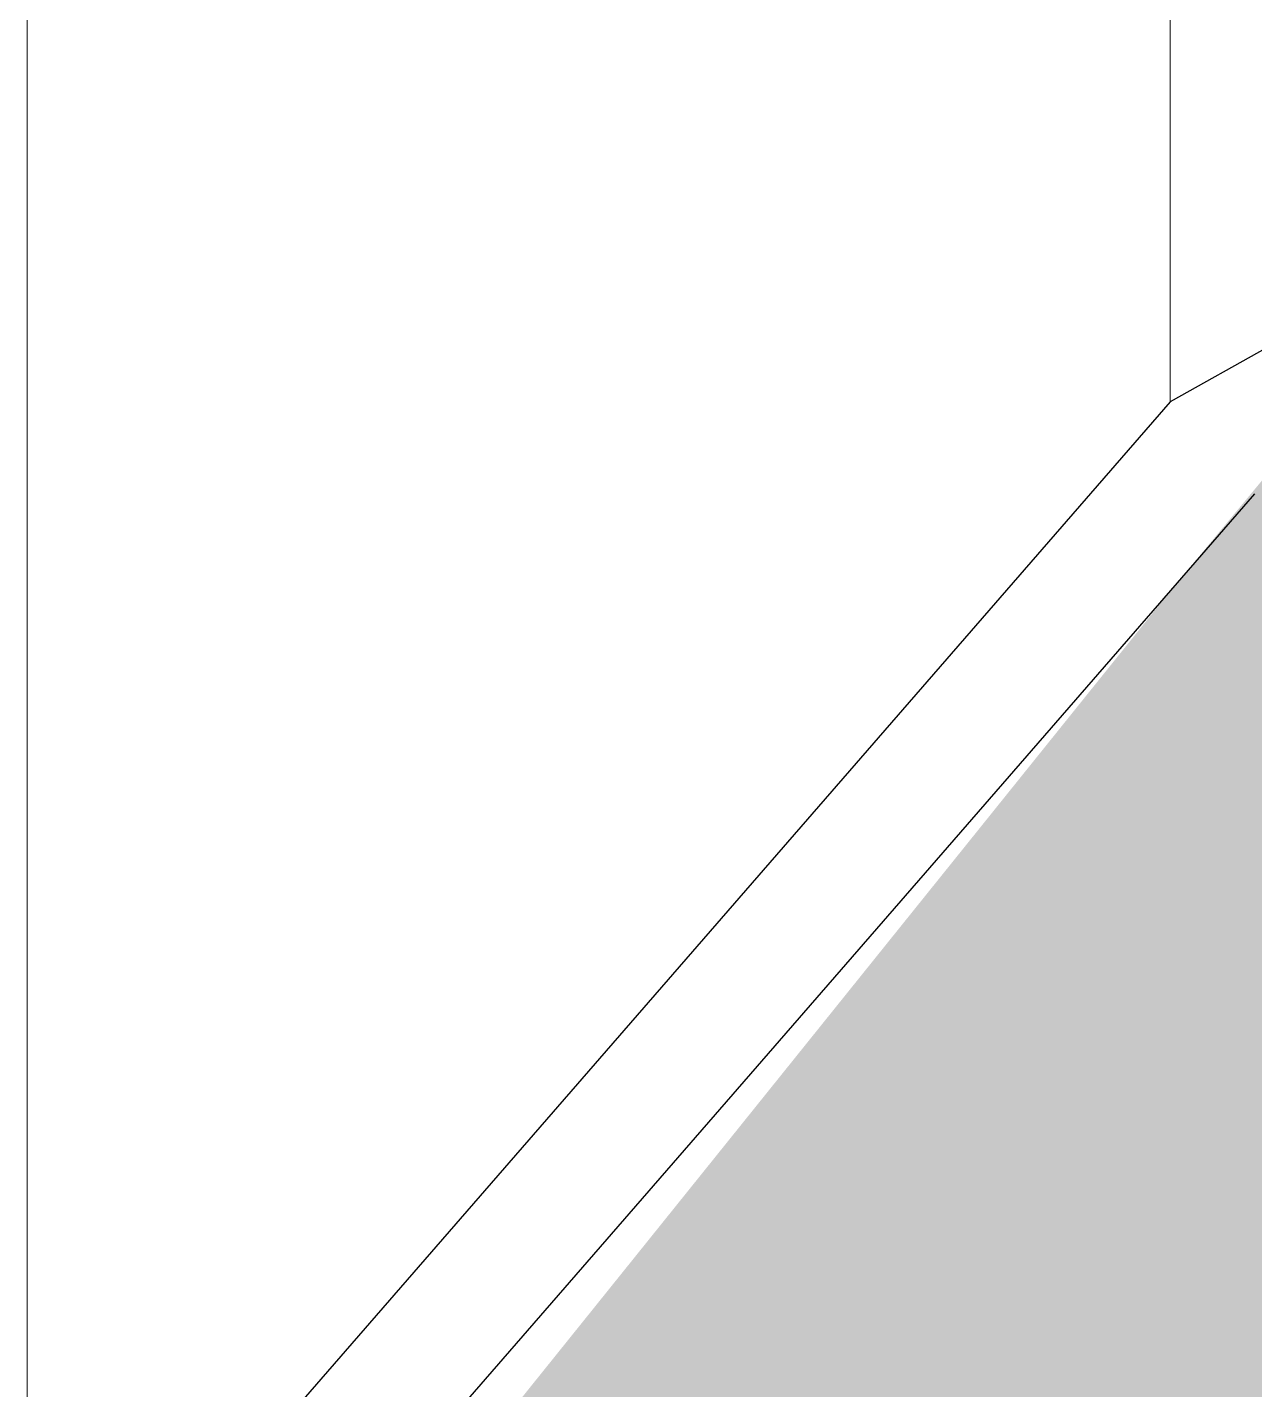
# Model space of a CAD drawing. Header units: metres. Extents: x -5 to 264, y -2 to 18.
# Drawn here: x 3.07671 to 3.09153, y 13.64373 to 13.66017 of the extents above; entities that cross this region are included whole.
import ezdxf

# ---------------------------------------------------------------- set-up
doc = ezdxf.new("R2010")
doc.units = ezdxf.units.M
for name, color, linetype, lineweight in [('A-ROOF', 7, 'Continuous', 9), ('A-ROOF-1', 7, 'Continuous', 25), ('S-BEAM', 7, 'Continuous', 5)]:
    doc.layers.add(name, color=color, linetype=linetype, lineweight=lineweight)
doc.layers.add('S-BEAM-1', color=7, linetype='Continuous', lineweight=5, true_color=0xe9e9e9)

# ---------------------------------------------------------------- blocks, each defined once
blk = doc.blocks.new('Telhados 1 - Telhados 1-4018348-CORTE A_A')
at = {"layer": 'A-ROOF'}
for p, q in [((3.090509, 13.65565), (3.090509, 13.959994)), ((3.076713, 13.639779), (3.076713, 13.944124))]:
    blk.add_line(p, q, dxfattribs=at)
at = {"layer": 'A-ROOF-1'}
for p, q in [((3.090509, 13.65565), (3.076713, 13.639779)), ((3.077545, 13.638449), (3.091531, 13.654539))]:
    blk.add_line(p, q, dxfattribs=at)
at = {"layer": 'A-ROOF-1', "flags": 128}
blk.add_lwpolyline([(3.109491, 13.65565), (3.105952, 13.65763), (3.102028, 13.658654), (3.097972, 13.658654), (3.094048, 13.65763), (3.090509, 13.65565)], dxfattribs=at)
blk = doc.blocks.new('MK_JOIST_R01 - MK_JOIST_36_-V55-CORTE A_A')
at = {"layer": 'S-BEAM-1'}
blk.add_hatch(color=256, dxfattribs=at).paths.add_polyline_path([(3.094048, 13.573705), (3.121485, 13.573705), (3.121299, 13.639779), (3.102028, 13.658654), (3.094048, 13.65763), (3.090509, 13.653363), (3.078515, 13.638449), (3.078515, 13.573705), (3.091531, 13.573705)])

msp = doc.modelspace()

# ---------------------------------------------------------------- block references
at = {"layer": 'A-ROOF'}
msp.add_blockref('Telhados 1 - Telhados 1-4018348-CORTE A_A', (0, 0), dxfattribs=at)
at = {"layer": 'S-BEAM'}
msp.add_blockref('MK_JOIST_R01 - MK_JOIST_36_-V55-CORTE A_A', (0, 0), dxfattribs=at)

doc.saveas('drawing.dxf')
